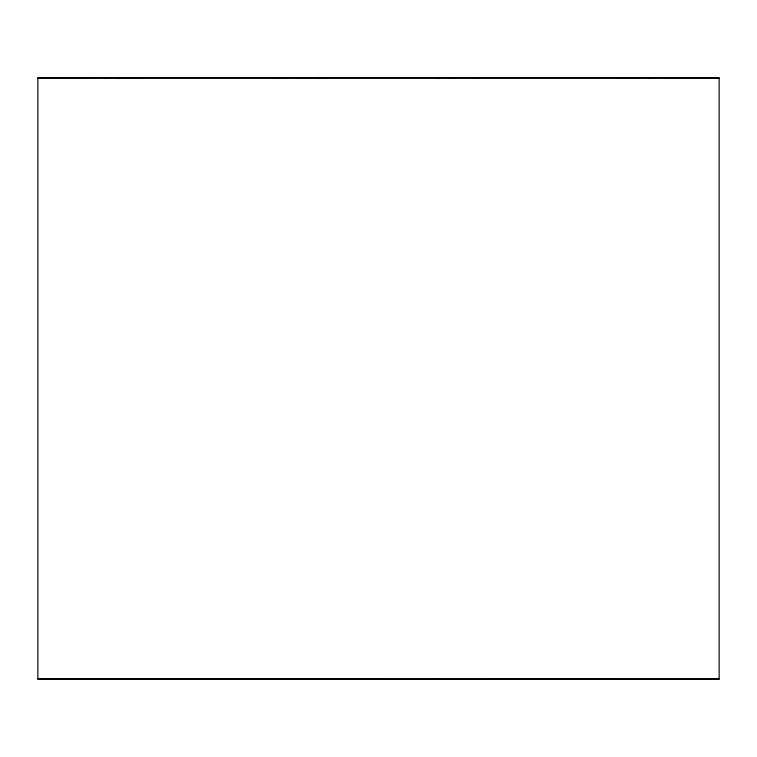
<?xml version="1.0" encoding="UTF-8"?>
<svg xmlns="http://www.w3.org/2000/svg" width="757" height="757" viewBox="0 0 757 757"><rect width="100%" height="100%" fill="white"/><g stroke="black" fill="none" stroke-linecap="round" stroke-linejoin="round"><path stroke-width="1.14" d="M619.179 77.867L719.15 77.924L719.15 679.076L37.85 679.076L37.85 77.924L137.433 77.867M301.683 77.905L305.071 77.905L301.636 77.895M475.462 77.98L478.85 77.971L475.415 77.971M648.758 77.905L652.146 77.905L648.711 77.895M719.15 77.924L37.85 77.924M37.85 679.076L378.226 678.991M262.963 679.057L264.997 679.048L152.848 679.057M318.546 679.124L320.58 679.114M118.073 77.886L638.681 77.886M604.039 679.057L491.842 679.048L493.905 679.057M719.15 679.076L318.385 679.076L320.608 679.124M438.615 679.076L436.713 679.114M108.09 77.895L104.693 77.905L108.128 77.905M281.859 77.971L278.472 77.971L281.907 77.98M320.419 77.924L318.385 77.924L320.448 77.933M438.615 77.924L436.581 77.933L438.615 77.924M455.156 77.895L451.768 77.905L455.203 77.905M146.801 679.048L144.767 679.048L146.83 679.057M612.072 679.048L610.038 679.057L612.072 679.048"/></g></svg>
